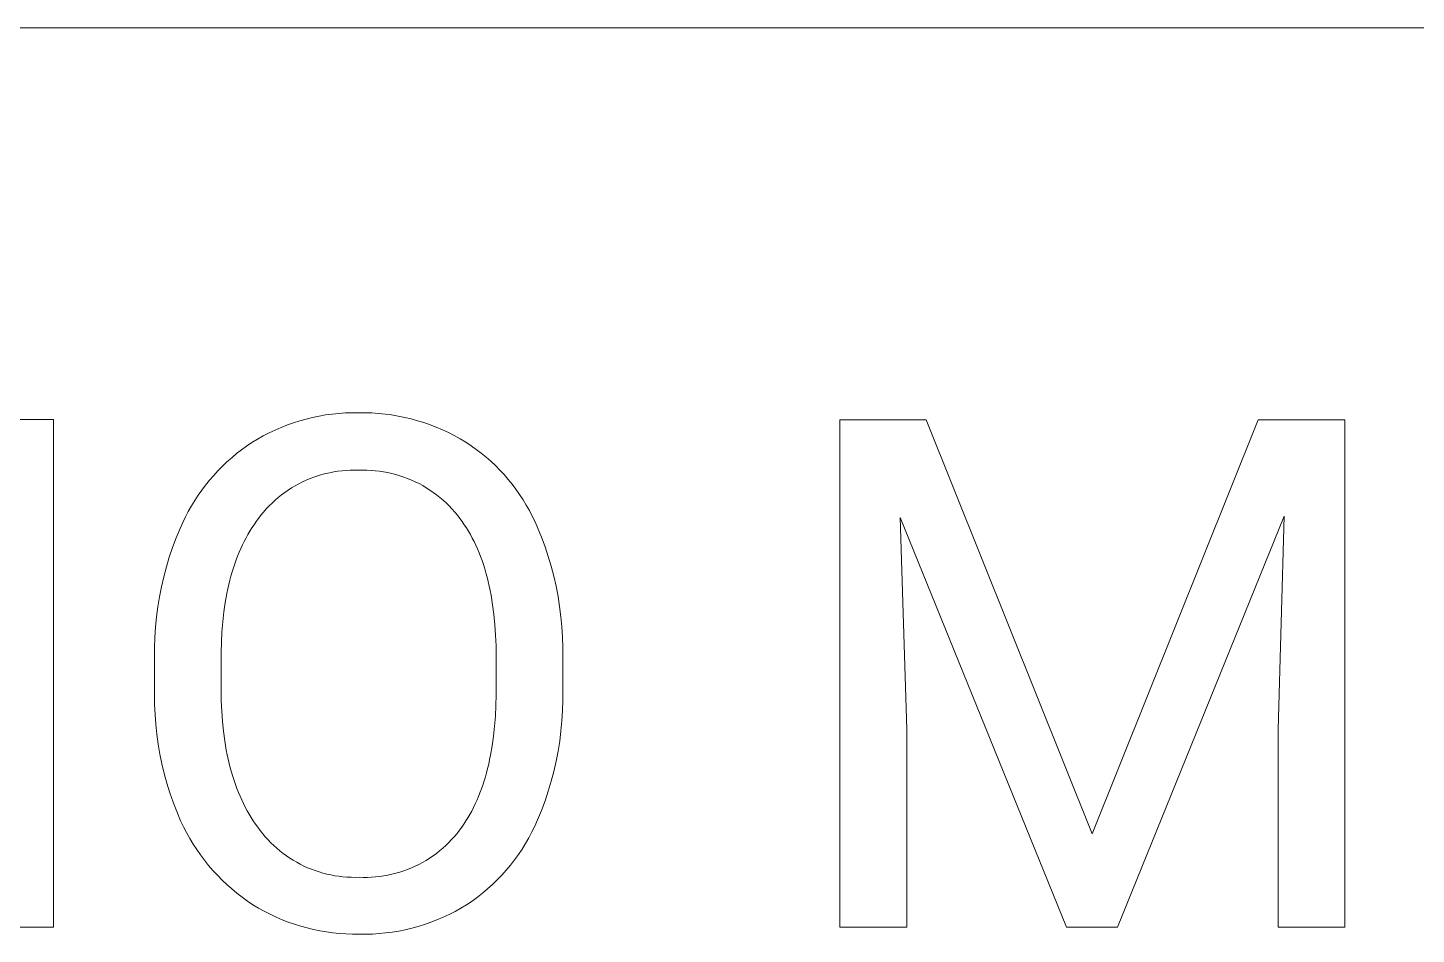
# Model space of a CAD drawing. Header units: millimetres. Extents: x -1246 to 2331, y -493 to 2006.
# Drawn here: x 1315.9 to 1408.5, y -153.5 to -93 of the extents above; entities that cross this region are included whole.
import ezdxf

# ---------------------------------------------------------------- set-up
doc = ezdxf.new("R2010")
doc.units = ezdxf.units.MM
doc.header["$MEASUREMENT"] = 0
doc.layers.add('Domyślny', color=7, linetype='Continuous', true_color=0x000000)

msp = doc.modelspace()

# ---------------------------------------------------------------- linework, layer by layer
at = {"layer": 'Domyślny', "color": 18, "lineweight": 15, "true_color": 0x000000}
for p, q in [((2327.489, -92.974), (979.014, -92.974)), ((1313.133, -119.133), (1317.576, -119.133)), ((1317.576, -119.133), (1317.576, -153.011)), ((1332.774, -119.65), (1333.185, -119.489)), ((1333.185, -119.489), (1333.601, -119.342)), ((1333.601, -119.342), (1334.021, -119.209)), ((1334.021, -119.209), (1334.446, -119.09)), ((1334.446, -119.09), (1334.875, -118.986)), ((1334.875, -118.986), (1335.307, -118.896)), ((1335.307, -118.896), (1335.742, -118.822)), ((1335.742, -118.822), (1336.179, -118.762)), ((1336.179, -118.762), (1336.618, -118.717)), ((1336.618, -118.717), (1337.058, -118.687)), ((1337.058, -118.687), (1337.499, -118.672)), ((1337.499, -118.672), (1337.94, -118.672)), ((1337.94, -118.672), (1338.383, -118.672)), ((1338.383, -118.672), (1338.825, -118.687)), ((1338.825, -118.687), (1339.267, -118.716)), ((1339.267, -118.716), (1339.707, -118.76)), ((1339.707, -118.76), (1340.146, -118.82)), ((1340.146, -118.82), (1340.582, -118.893)), ((1340.582, -118.893), (1341.016, -118.982)), ((1341.016, -118.982), (1341.447, -119.084)), ((1341.447, -119.084), (1341.874, -119.202)), ((1341.874, -119.202), (1342.296, -119.333)), ((1342.296, -119.333), (1342.714, -119.479)), ((1342.714, -119.479), (1343.127, -119.638)), ((1370.068, -153.015), (1370.068, -119.137)), ((1370.068, -119.137), (1375.834, -119.137)), ((1375.834, -119.137), (1386.912, -146.773)), ((1386.912, -146.773), (1397.978, -119.137)), ((1397.978, -119.137), (1403.78, -119.137)), ((1403.78, -119.137), (1403.78, -153.015)), ((1330.817, -120.661), (1331.194, -120.433)), ((1331.194, -120.433), (1331.579, -120.217)), ((1331.579, -120.217), (1331.971, -120.015)), ((1331.971, -120.015), (1332.369, -119.826)), ((1332.369, -119.826), (1332.774, -119.65)), ((1343.127, -119.638), (1343.535, -119.811)), ((1343.535, -119.811), (1343.936, -119.998)), ((1343.936, -119.998), (1344.331, -120.198)), ((1344.331, -120.198), (1344.719, -120.411)), ((1344.719, -120.411), (1345.099, -120.638)), ((1329.471, -121.671), (1329.794, -121.402)), ((1329.794, -121.402), (1330.127, -121.144)), ((1330.127, -121.144), (1330.468, -120.897)), ((1330.468, -120.897), (1330.817, -120.661)), ((1345.099, -120.638), (1345.449, -120.87)), ((1345.449, -120.87), (1345.79, -121.114)), ((1345.79, -121.114), (1346.123, -121.369)), ((1346.123, -121.369), (1346.448, -121.635)), ((1328.555, -122.54), (1328.851, -122.241)), ((1328.851, -122.241), (1329.156, -121.951)), ((1329.156, -121.951), (1329.471, -121.671)), ((1346.448, -121.635), (1346.763, -121.912)), ((1346.763, -121.912), (1347.069, -122.2)), ((1347.069, -122.2), (1347.365, -122.497)), ((1327.729, -123.496), (1327.994, -123.168)), ((1327.994, -123.168), (1328.269, -122.85)), ((1328.269, -122.85), (1328.555, -122.54)), ((1334.449, -123.177), (1334.198, -123.293)), ((1334.703, -123.071), (1334.449, -123.177)), ((1334.961, -122.973), (1334.703, -123.071)), ((1335.222, -122.884), (1334.961, -122.973)), ((1335.486, -122.804), (1335.222, -122.884)), ((1335.752, -122.733), (1335.486, -122.804)), ((1336.021, -122.672), (1335.752, -122.733)), ((1336.292, -122.62), (1336.021, -122.672)), ((1336.565, -122.577), (1336.292, -122.62)), ((1336.838, -122.544), (1336.565, -122.577)), ((1337.113, -122.521), (1336.838, -122.544)), ((1337.389, -122.507), (1337.113, -122.521)), ((1337.664, -122.503), (1337.389, -122.507)), ((1337.94, -122.508), (1337.664, -122.503)), ((1338.219, -122.501), (1337.94, -122.508)), ((1338.497, -122.504), (1338.219, -122.501)), ((1338.776, -122.516), (1338.497, -122.504)), ((1339.053, -122.538), (1338.776, -122.516)), ((1339.33, -122.57), (1339.053, -122.538)), ((1339.606, -122.612), (1339.33, -122.57)), ((1339.88, -122.663), (1339.606, -122.612)), ((1340.152, -122.723), (1339.88, -122.663)), ((1340.421, -122.793), (1340.152, -122.723)), ((1340.688, -122.872), (1340.421, -122.793)), ((1340.953, -122.961), (1340.688, -122.872)), ((1341.214, -123.058), (1340.953, -122.961)), ((1341.471, -123.165), (1341.214, -123.058)), ((1341.724, -123.281), (1341.471, -123.165)), ((1347.365, -122.497), (1347.651, -122.804)), ((1347.651, -122.804), (1347.926, -123.121)), ((1347.926, -123.121), (1348.191, -123.447)), ((1327.002, -124.528), (1327.233, -124.176)), ((1327.233, -124.176), (1327.476, -123.832)), ((1327.476, -123.832), (1327.729, -123.496)), ((1332.794, -124.162), (1332.579, -124.335)), ((1333.015, -123.997), (1332.794, -124.162)), ((1333.241, -123.84), (1333.015, -123.997)), ((1333.473, -123.691), (1333.241, -123.84)), ((1333.71, -123.55), (1333.473, -123.691)), ((1333.952, -123.417), (1333.71, -123.55)), ((1334.198, -123.293), (1333.952, -123.417)), ((1341.974, -123.405), (1341.724, -123.281)), ((1342.219, -123.538), (1341.974, -123.405)), ((1342.459, -123.679), (1342.219, -123.538)), ((1342.694, -123.829), (1342.459, -123.679)), ((1342.923, -123.987), (1342.694, -123.829)), ((1343.148, -124.152), (1342.923, -123.987)), ((1343.366, -124.326), (1343.148, -124.152)), ((1348.191, -123.447), (1348.444, -123.781)), ((1348.444, -123.781), (1348.687, -124.124)), ((1348.687, -124.124), (1348.917, -124.474)), ((1326.576, -125.254), (1326.783, -124.887)), ((1326.783, -124.887), (1327.002, -124.528)), ((1331.782, -125.096), (1331.6, -125.303)), ((1331.971, -124.896), (1331.782, -125.096)), ((1332.167, -124.702), (1331.971, -124.896)), ((1332.37, -124.515), (1332.167, -124.702)), ((1332.579, -124.335), (1332.37, -124.515)), ((1343.578, -124.507), (1343.366, -124.326)), ((1343.783, -124.695), (1343.578, -124.507)), ((1343.982, -124.89), (1343.783, -124.695)), ((1344.174, -125.092), (1343.982, -124.89)), ((1344.359, -125.3), (1344.174, -125.092)), ((1348.917, -124.474), (1349.136, -124.832)), ((1349.136, -124.832), (1349.343, -125.197)), ((1326.028, -126.391), (1326.198, -126.006)), ((1326.198, -126.006), (1326.381, -125.627)), ((1326.381, -125.627), (1326.576, -125.254)), ((1331.108, -125.938), (1330.963, -126.146)), ((1331.257, -125.736), (1331.108, -125.938)), ((1331.425, -125.517), (1331.257, -125.736)), ((1331.6, -125.303), (1331.425, -125.517)), ((1344.536, -125.515), (1344.359, -125.3)), ((1344.706, -125.736), (1344.536, -125.515)), ((1344.855, -125.939), (1344.706, -125.736)), ((1344.998, -126.147), (1344.855, -125.939)), ((1349.343, -125.197), (1349.537, -125.569)), ((1349.537, -125.569), (1349.719, -125.947)), ((1349.719, -125.947), (1349.888, -126.332)), ((1385.185, -153.015), (1374.095, -125.653)), ((1374.095, -125.653), (1374.535, -139.816)), ((1399.729, -125.581), (1388.604, -153.015)), ((1399.312, -139.816), (1399.729, -125.581)), ((1325.766, -127.021), (1326.028, -126.391)), ((1330.556, -126.798), (1330.43, -127.026)), ((1330.687, -126.576), (1330.556, -126.798)), ((1330.823, -126.358), (1330.687, -126.576)), ((1330.963, -126.146), (1330.823, -126.358)), ((1345.137, -126.361), (1344.998, -126.147)), ((1345.272, -126.581), (1345.137, -126.361)), ((1345.401, -126.806), (1345.272, -126.581)), ((1345.527, -127.037), (1345.401, -126.806)), ((1349.888, -126.332), (1350.147, -126.967)), ((1325.306, -128.306), (1325.525, -127.66)), ((1325.525, -127.66), (1325.766, -127.021)), ((1330.079, -127.738), (1329.972, -127.985)), ((1330.192, -127.496), (1330.079, -127.738)), ((1330.309, -127.258), (1330.192, -127.496)), ((1330.43, -127.026), (1330.309, -127.258)), ((1345.647, -127.273), (1345.527, -127.037)), ((1345.762, -127.515), (1345.647, -127.273)), ((1345.873, -127.763), (1345.762, -127.515)), ((1345.98, -128.016), (1345.873, -127.763)), ((1350.147, -126.967), (1350.384, -127.611)), ((1350.384, -127.611), (1350.601, -128.262)), ((1325.108, -128.959), (1325.306, -128.306)), ((1329.677, -128.758), (1329.587, -129.025)), ((1329.77, -128.495), (1329.677, -128.758)), ((1329.869, -128.238), (1329.77, -128.495)), ((1329.972, -127.985), (1329.869, -128.238)), ((1346.081, -128.275), (1345.98, -128.016)), ((1346.178, -128.539), (1346.081, -128.275)), ((1346.27, -128.809), (1346.178, -128.539)), ((1346.358, -129.085), (1346.27, -128.809)), ((1350.601, -128.262), (1350.797, -128.92)), ((1324.777, -130.283), (1324.931, -129.618)), ((1324.931, -129.618), (1325.108, -128.959)), ((1329.423, -129.575), (1329.348, -129.857)), ((1329.503, -129.297), (1329.423, -129.575)), ((1329.587, -129.025), (1329.503, -129.297)), ((1346.44, -129.366), (1346.358, -129.085)), ((1346.518, -129.652), (1346.44, -129.366)), ((1346.592, -129.944), (1346.518, -129.652)), ((1350.797, -128.92), (1350.97, -129.584)), ((1350.97, -129.584), (1351.122, -130.254)), ((1324.645, -130.952), (1324.777, -130.283)), ((1329.211, -130.436), (1329.149, -130.733)), ((1329.277, -130.144), (1329.211, -130.436)), ((1329.348, -129.857), (1329.277, -130.144)), ((1346.66, -130.242), (1346.592, -129.944)), ((1346.724, -130.545), (1346.66, -130.242)), ((1346.783, -130.853), (1346.724, -130.545)), ((1351.122, -130.254), (1351.253, -130.928)), ((1324.535, -131.626), (1324.645, -130.952)), ((1329.04, -131.342), (1328.949, -131.971)), ((1329.149, -130.733), (1329.04, -131.342)), ((1346.887, -131.486), (1346.783, -130.853)), ((1346.973, -132.142), (1346.887, -131.486)), ((1351.253, -130.928), (1351.361, -131.605)), ((1324.383, -132.982), (1324.448, -132.303)), ((1324.448, -132.303), (1324.535, -131.626)), ((1328.949, -131.971), (1328.876, -132.619)), ((1347.039, -132.819), (1346.973, -132.142)), ((1351.361, -131.605), (1351.447, -132.286)), ((1351.447, -132.286), (1351.51, -132.97)), ((1324.341, -133.663), (1324.383, -132.982)), ((1328.822, -133.287), (1328.786, -133.975)), ((1328.876, -132.619), (1328.822, -133.287)), ((1347.086, -133.517), (1347.039, -132.819)), ((1351.51, -132.97), (1351.552, -133.655)), ((1324.321, -134.345), (1324.341, -133.663)), ((1324.325, -135.027), (1324.321, -134.345)), ((1328.786, -133.975), (1328.768, -134.682)), ((1347.115, -134.238), (1347.086, -133.517)), ((1347.124, -134.98), (1347.115, -134.238)), ((1351.552, -133.655), (1351.571, -134.341)), ((1351.571, -134.341), (1351.568, -135.027)), ((1324.325, -137.469), (1324.325, -135.027)), ((1328.768, -134.682), (1328.768, -137.172)), ((1347.124, -137.493), (1347.124, -134.98)), ((1351.568, -135.027), (1351.568, -137.172)), ((1324.327, -138.137), (1324.325, -137.469)), ((1328.768, -137.172), (1328.777, -137.892)), ((1328.777, -137.892), (1328.806, -138.593)), ((1347.106, -138.218), (1347.124, -137.493)), ((1351.572, -137.857), (1351.553, -138.542)), ((1351.568, -137.172), (1351.572, -137.857)), ((1324.352, -138.804), (1324.327, -138.137)), ((1324.399, -139.47), (1324.352, -138.804)), ((1328.806, -138.593), (1328.853, -139.274)), ((1347.017, -139.603), (1347.071, -138.921)), ((1347.071, -138.921), (1347.106, -138.218)), ((1351.553, -138.542), (1351.512, -139.227)), ((1324.468, -140.134), (1324.399, -139.47)), ((1328.853, -139.274), (1328.92, -139.935)), ((1328.92, -139.935), (1329.005, -140.576)), ((1346.945, -140.264), (1347.017, -139.603)), ((1351.449, -139.909), (1351.363, -140.589)), ((1351.512, -139.227), (1351.449, -139.909)), ((1374.535, -139.816), (1374.535, -153.015)), ((1399.312, -153.015), (1399.312, -139.816)), ((1324.559, -140.795), (1324.468, -140.134)), ((1324.672, -141.453), (1324.559, -140.795)), ((1329.005, -140.576), (1329.055, -140.89)), ((1346.856, -140.905), (1346.945, -140.264)), ((1351.363, -140.589), (1351.255, -141.266)), ((1324.806, -142.107), (1324.672, -141.453)), ((1329.055, -140.89), (1329.11, -141.198)), ((1329.11, -141.198), (1329.17, -141.502)), ((1329.17, -141.502), (1329.234, -141.8)), ((1346.688, -141.825), (1346.748, -141.523)), ((1346.748, -141.523), (1346.856, -140.905)), ((1351.255, -141.266), (1351.125, -141.939)), ((1324.963, -142.756), (1324.806, -142.107)), ((1329.234, -141.8), (1329.303, -142.094)), ((1329.303, -142.094), (1329.377, -142.383)), ((1329.377, -142.383), (1329.455, -142.667)), ((1329.455, -142.667), (1329.539, -142.946)), ((1346.401, -142.977), (1346.48, -142.697)), ((1346.48, -142.697), (1346.554, -142.412)), ((1346.554, -142.412), (1346.623, -142.121)), ((1346.623, -142.121), (1346.688, -141.825)), ((1350.973, -142.608), (1350.799, -143.271)), ((1351.125, -141.939), (1350.973, -142.608)), ((1325.141, -143.399), (1324.963, -142.756)), ((1325.34, -144.036), (1325.141, -143.399)), ((1329.539, -142.946), (1329.627, -143.22)), ((1329.627, -143.22), (1329.72, -143.49)), ((1329.72, -143.49), (1329.818, -143.754)), ((1346.139, -143.786), (1346.231, -143.522)), ((1346.231, -143.522), (1346.318, -143.252)), ((1346.318, -143.252), (1346.401, -142.977)), ((1350.799, -143.271), (1350.603, -143.928)), ((1325.561, -144.667), (1325.34, -144.036)), ((1329.818, -143.754), (1329.92, -144.014)), ((1329.92, -144.014), (1330.028, -144.269)), ((1330.028, -144.269), (1330.14, -144.519)), ((1330.14, -144.519), (1330.257, -144.764)), ((1345.726, -144.788), (1345.836, -144.546)), ((1345.836, -144.546), (1345.941, -144.298)), ((1345.941, -144.298), (1346.042, -144.045)), ((1346.042, -144.045), (1346.139, -143.786)), ((1350.603, -143.928), (1350.386, -144.578)), ((1325.802, -145.289), (1325.561, -144.667)), ((1326.064, -145.903), (1325.802, -145.289)), ((1330.257, -144.764), (1330.378, -145.004)), ((1330.378, -145.004), (1330.505, -145.239)), ((1330.505, -145.239), (1330.636, -145.47)), ((1330.636, -145.47), (1330.772, -145.696)), ((1345.24, -145.705), (1345.368, -145.484)), ((1345.368, -145.484), (1345.492, -145.257)), ((1345.492, -145.257), (1345.611, -145.026)), ((1345.611, -145.026), (1345.726, -144.788)), ((1350.147, -145.221), (1349.888, -145.855)), ((1350.386, -144.578), (1350.147, -145.221)), ((1326.252, -146.302), (1326.064, -145.903)), ((1326.453, -146.695), (1326.252, -146.302)), ((1330.772, -145.696), (1330.913, -145.917)), ((1330.913, -145.917), (1331.059, -146.133)), ((1331.059, -146.133), (1331.21, -146.344)), ((1331.21, -146.344), (1331.37, -146.562)), ((1344.682, -146.534), (1344.829, -146.335)), ((1344.829, -146.335), (1344.97, -146.131)), ((1344.97, -146.131), (1345.108, -145.92)), ((1345.108, -145.92), (1345.24, -145.705)), ((1349.709, -146.259), (1349.515, -146.655)), ((1349.888, -145.855), (1349.709, -146.259)), ((1326.667, -147.081), (1326.453, -146.695)), ((1326.895, -147.459), (1326.667, -147.081)), ((1331.37, -146.562), (1331.538, -146.775)), ((1331.538, -146.775), (1331.713, -146.983)), ((1331.713, -146.983), (1331.895, -147.184)), ((1331.895, -147.184), (1332.084, -147.378)), ((1343.961, -147.366), (1344.152, -147.168)), ((1344.152, -147.168), (1344.336, -146.963)), ((1344.336, -146.963), (1344.513, -146.752)), ((1344.513, -146.752), (1344.682, -146.534)), ((1349.308, -147.045), (1349.088, -147.427)), ((1349.515, -146.655), (1349.308, -147.045)), ((1327.135, -147.83), (1326.895, -147.459)), ((1327.387, -148.192), (1327.135, -147.83)), ((1327.651, -148.545), (1327.387, -148.192)), ((1332.084, -147.378), (1332.279, -147.566)), ((1332.279, -147.566), (1332.481, -147.747)), ((1332.481, -147.747), (1332.688, -147.922)), ((1332.688, -147.922), (1332.902, -148.089)), ((1332.902, -148.089), (1333.121, -148.248)), ((1333.121, -148.248), (1333.346, -148.4)), ((1342.682, -148.406), (1342.91, -148.251)), ((1342.91, -148.251), (1343.132, -148.089)), ((1343.132, -148.089), (1343.349, -147.919)), ((1343.349, -147.919), (1343.559, -147.742)), ((1343.559, -147.742), (1343.764, -147.557)), ((1343.764, -147.557), (1343.961, -147.366)), ((1348.609, -148.167), (1348.35, -148.524)), ((1348.855, -147.801), (1348.609, -148.167)), ((1349.088, -147.427), (1348.855, -147.801)), ((1327.928, -148.889), (1327.651, -148.545)), ((1328.215, -149.224), (1327.928, -148.889)), ((1333.346, -148.4), (1333.575, -148.544)), ((1333.575, -148.544), (1333.81, -148.681)), ((1333.81, -148.681), (1334.049, -148.809)), ((1334.049, -148.809), (1334.292, -148.929)), ((1334.292, -148.929), (1334.539, -149.04)), ((1334.539, -149.04), (1334.79, -149.143)), ((1334.79, -149.143), (1335.044, -149.237)), ((1340.955, -149.252), (1341.214, -149.157)), ((1341.214, -149.157), (1341.469, -149.053)), ((1341.469, -149.053), (1341.72, -148.941)), ((1341.72, -148.941), (1341.967, -148.82)), ((1341.967, -148.82), (1342.21, -148.69)), ((1342.21, -148.69), (1342.448, -148.552)), ((1342.448, -148.552), (1342.682, -148.406)), ((1348.079, -148.872), (1347.796, -149.211)), ((1348.35, -148.524), (1348.079, -148.872)), ((1328.514, -149.548), (1328.215, -149.224)), ((1328.824, -149.863), (1328.514, -149.548)), ((1329.144, -150.166), (1328.824, -149.863)), ((1335.044, -149.237), (1335.301, -149.323)), ((1335.301, -149.323), (1335.561, -149.4)), ((1335.561, -149.4), (1335.824, -149.467)), ((1335.824, -149.467), (1336.089, -149.526)), ((1336.089, -149.526), (1336.355, -149.576)), ((1336.355, -149.576), (1336.623, -149.616)), ((1336.623, -149.616), (1336.893, -149.647)), ((1336.893, -149.647), (1337.163, -149.669)), ((1337.163, -149.669), (1337.434, -149.682)), ((1337.434, -149.682), (1337.705, -149.685)), ((1337.705, -149.685), (1337.976, -149.679)), ((1337.976, -149.679), (1338.251, -149.688)), ((1338.251, -149.688), (1338.526, -149.687)), ((1338.526, -149.687), (1338.801, -149.677)), ((1338.801, -149.677), (1339.076, -149.657)), ((1339.076, -149.657), (1339.35, -149.627)), ((1339.35, -149.627), (1339.622, -149.588)), ((1339.622, -149.588), (1339.893, -149.539)), ((1339.893, -149.539), (1340.162, -149.482)), ((1340.162, -149.482), (1340.429, -149.414)), ((1340.429, -149.414), (1340.694, -149.338)), ((1340.694, -149.338), (1340.955, -149.252)), ((1347.195, -149.857), (1346.879, -150.164)), ((1347.501, -149.539), (1347.195, -149.857)), ((1347.796, -149.211), (1347.501, -149.539)), ((1329.474, -150.459), (1329.144, -150.166)), ((1329.814, -150.741), (1329.474, -150.459)), ((1330.163, -151.01), (1329.814, -150.741)), ((1330.521, -151.268), (1330.163, -151.01)), ((1345.868, -151.017), (1345.512, -151.278)), ((1346.215, -150.745), (1345.868, -151.017)), ((1346.552, -150.46), (1346.215, -150.745)), ((1346.879, -150.164), (1346.552, -150.46)), ((1330.888, -151.514), (1330.521, -151.268)), ((1331.264, -151.739), (1330.888, -151.514)), ((1331.648, -151.952), (1331.264, -151.739)), ((1332.038, -152.152), (1331.648, -151.952)), ((1344.377, -151.966), (1343.982, -152.166)), ((1344.766, -151.752), (1344.377, -151.966)), ((1345.147, -151.526), (1344.766, -151.752)), ((1345.512, -151.278), (1345.147, -151.526)), ((1332.435, -152.338), (1332.038, -152.152)), ((1332.838, -152.511), (1332.435, -152.338)), ((1333.247, -152.67), (1332.838, -152.511)), ((1333.661, -152.816), (1333.247, -152.67)), ((1334.079, -152.947), (1333.661, -152.816)), ((1342.339, -152.83), (1341.916, -152.961)), ((1342.758, -152.685), (1342.339, -152.83)), ((1343.172, -152.526), (1342.758, -152.685)), ((1343.58, -152.353), (1343.172, -152.526)), ((1343.982, -152.166), (1343.58, -152.353)), ((1317.576, -153.011), (1313.085, -153.011)), ((1334.502, -153.064), (1334.079, -152.947)), ((1334.928, -153.167), (1334.502, -153.064)), ((1335.358, -153.256), (1334.928, -153.167)), ((1335.79, -153.33), (1335.358, -153.256)), ((1336.225, -153.389), (1335.79, -153.33)), ((1336.661, -153.434), (1336.225, -153.389)), ((1337.099, -153.464), (1336.661, -153.434)), ((1337.537, -153.479), (1337.099, -153.464)), ((1337.976, -153.479), (1337.537, -153.479)), ((1338.419, -153.481), (1337.976, -153.479)), ((1338.862, -153.468), (1338.419, -153.481)), ((1339.305, -153.44), (1338.862, -153.468)), ((1339.746, -153.397), (1339.305, -153.44)), ((1340.185, -153.339), (1339.746, -153.397)), ((1340.622, -153.267), (1340.185, -153.339)), ((1341.057, -153.179), (1340.622, -153.267)), ((1341.488, -153.077), (1341.057, -153.179)), ((1341.916, -152.961), (1341.488, -153.077)), ((1374.535, -153.015), (1370.068, -153.015)), ((1388.604, -153.015), (1385.185, -153.015)), ((1403.78, -153.015), (1399.312, -153.015))]:
    msp.add_line(p, q, dxfattribs=at)

doc.saveas('drawing.dxf')
